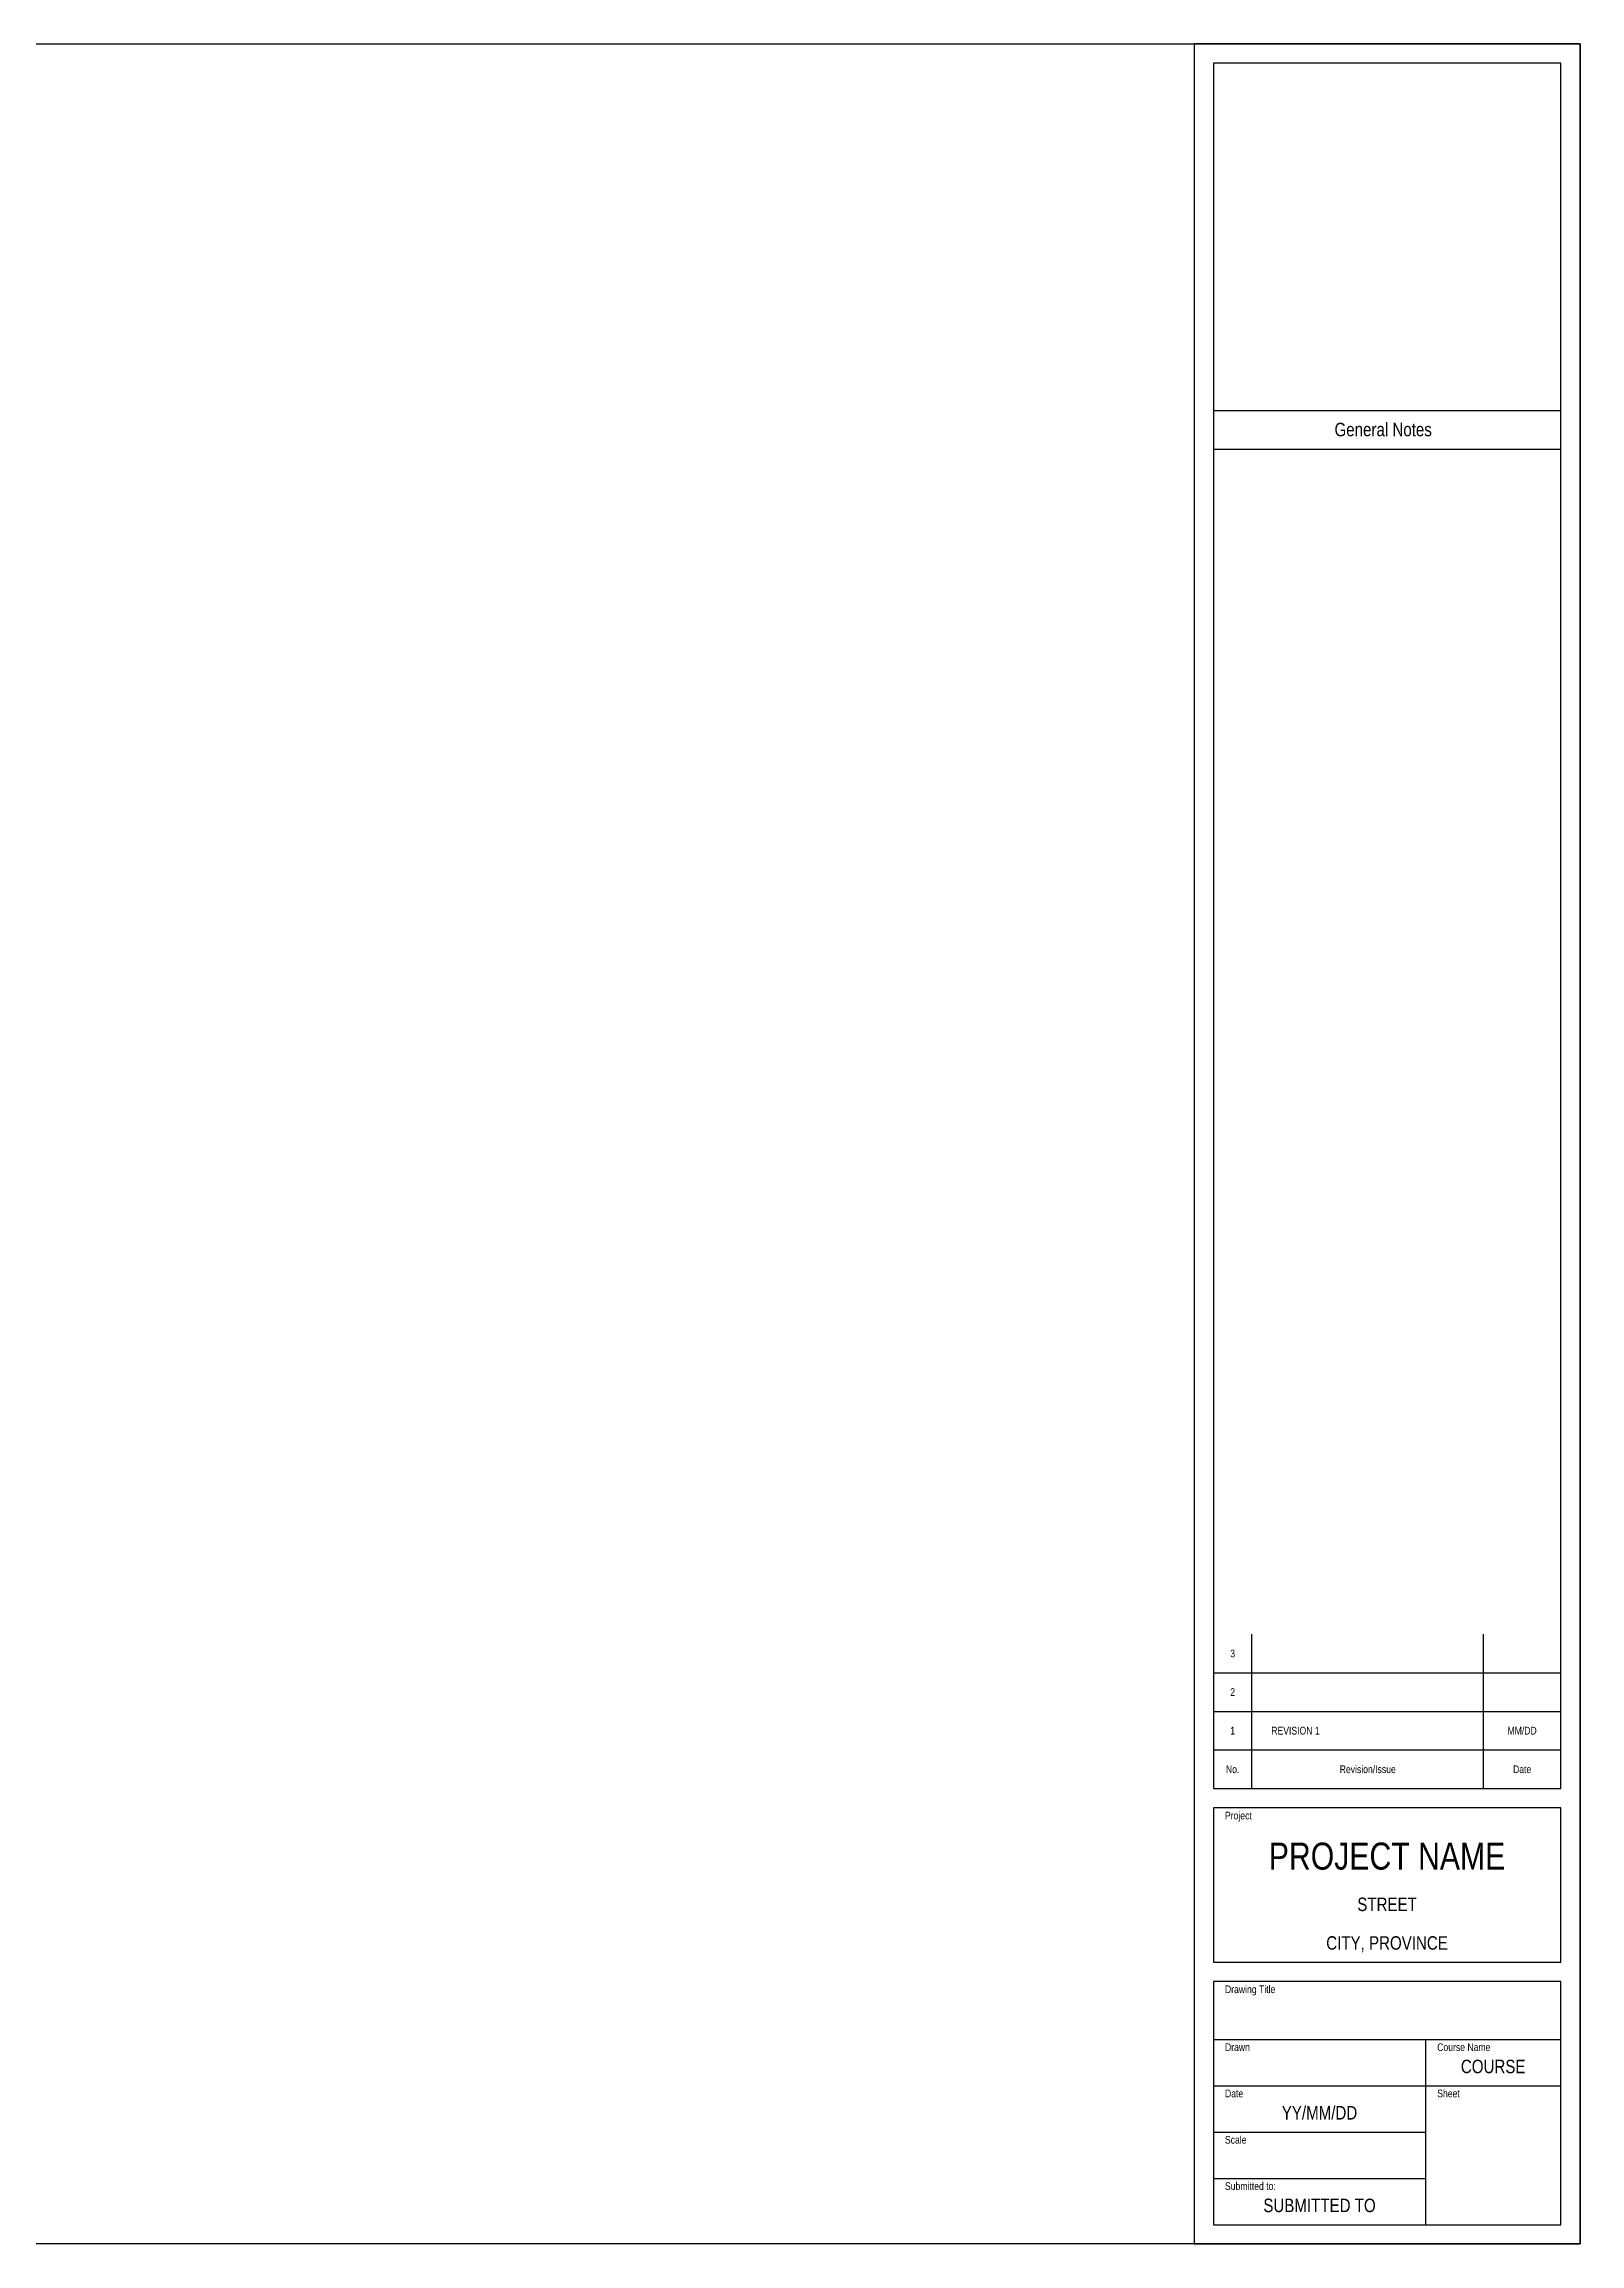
# Paper-space layout 'A1' of a CAD drawing. Header units: millimetres. Extents: x 31 to 827, y 11 to 581.
# Drawn here: x 429 to 827, y 11 to 581 of the extents above; entities that cross this region are included whole.
import ezdxf
from ezdxf.enums import TextEntityAlignment as Align

# ---------------------------------------------------------------- set-up
doc = ezdxf.new("R2010")
doc.units = ezdxf.units.MM
doc.layers.add('G-ANNOTATIONS', color=1, linetype='Continuous', lineweight=9)
doc.layers.add('G-BORDER', color=4, linetype='Continuous', lineweight=25)
doc.styles.add('Title Block (1)', font='arial.ttf', dxfattribs={"width": 0.8, "height": 2})
doc.styles.add('Title Block (2)', font='arial.ttf', dxfattribs={"width": 0.8, "height": 3.5})

# ---------------------------------------------------------------- blocks, each defined once
blk = doc.blocks.new('A1 border and title block')
at = {"layer": 'G-BORDER'}
for p, q in [((743, 160), (743, 170)), ((733, 65), (736, 65)), ((788, 65), (788, 17))]:
    blk.add_line(p, q, dxfattribs=at)
for points in [[(32, 582), (828, 582), (828, 12), (32, 12)], [(728, 12), (828, 12), (828, 582), (728, 582)], [(733, 130), (823, 130), (823, 577), (733, 577)], [(733, 85), (823, 85), (823, 125), (733, 125)], [(733, 17), (823, 17), (823, 80), (733, 80)]]:
    blk.add_lwpolyline(points, close=True, dxfattribs=at)
for points in [[(733, 487), (823, 487)], [(733, 477), (823, 477)], [(743, 130), (743, 170)], [(803, 130), (803, 170)], [(733, 160), (823, 160)], [(733, 150), (823, 150)], [(733, 140), (823, 140)], [(733, 130), (823, 130)], [(733, 65), (823, 65)], [(733, 53), (823, 53)], [(733, 41), (788, 41)], [(733, 29), (788, 29)]]:
    blk.add_lwpolyline(points, dxfattribs=at)
at = {"layer": 'G-ANNOTATIONS', "width": 0.8}
for s, height, style, p in [('General Notes', 3.5, 'Title Block (2)', (777, 482.11)), ('3', 2, 'Title Block (1)', (738, 165)), ('2', 2, 'Title Block (1)', (738, 155)), ('1', 2, 'Title Block (1)', (738, 145)), ('No.', 2, 'Title Block (1)', (738, 135)), ('Revision/Issue', 2, 'Title Block (1)', (773, 135)), ('Date', 2, 'Title Block (1)', (813, 135))]:
    blk.add_text(s, height=height, dxfattribs=dict(at, style=style)).set_placement(p, align=Align.MIDDLE_CENTER)
at = {"layer": 'G-ANNOTATIONS', "style": 'Title Block (1)', "width": 0.8}
for s, p in [('Project ', (736, 123)), ('Drawing Title', (736, 78)), ('Drawn', (736, 63)), ('Course Name', (791, 63)), ('Date', (736, 51)), ('Sheet', (791, 51)), ('Scale', (736, 39)), ('Submitted to:', (736, 27))]:
    blk.add_text(s, height=2, dxfattribs=at).set_placement(p, align=Align.MIDDLE_LEFT)
for tag, p in [('REVISION3', (748, 165)), ('REVISION2', (748, 155)), ('REVISION1', (748, 145))]:
    blk.add_attdef(tag, text='', height=2, dxfattribs=at).set_placement(p, align=Align.MIDDLE_LEFT)
at = {"layer": 'G-ANNOTATIONS', "width": 0.8}
for tag, height, style, p in [('DATE3', 2, 'Title Block (1)', (813, 165)), ('DATE2', 2, 'Title Block (1)', (813, 155)), ('DATE1', 2, 'Title Block (1)', (813, 145)), ('PROJECTNAME', 7, 'Title Block (2)', (778, 112.5)), ('STREET', 3.5, 'Title Block (2)', (778, 100)), ('CITY', 3.5, 'Title Block (2)', (778, 90)), ('DRAWINGTITLE', 7, 'Title Block (2)', (778, 71.5)), ('YOURNAME', 3.5, 'Title Block (2)', (760.5, 58)), ('COURSE_NO', 3.5, 'Title Block (2)', (805.5, 58)), ('DATE', 3.5, 'Title Block (2)', (760.5, 46)), ('SCALE', 3.5, 'Title Block (2)', (760.5, 34)), ('SHEET', 7, 'Title Block (2)', (805.5, 34.79)), ('SUBMITTED_TO', 3.5, 'Title Block (2)', (760.5, 22))]:
    blk.add_attdef(tag, text='', height=height, dxfattribs=dict(at, style=style)).set_placement(p, align=Align.MIDDLE_CENTER)

psp = doc.layouts.new('A1')

# ---------------------------------------------------------------- block references
at = {"layer": 'G-BORDER'}
psp.add_blockref('A1 border and title block', (-0.71, -0.75), dxfattribs=at).add_auto_attribs({'COURSE_NO': 'COURSE', 'DATE': 'YY/MM/DD', 'SUBMITTED_TO': 'SUBMITTED TO', 'PROJECTNAME': 'PROJECT NAME', 'STREET': 'STREET', 'CITY': 'CITY, PROVINCE', 'REVISION1': 'REVISION 1', 'DATE1': 'MM/DD'})

doc.saveas('drawing.dxf')
